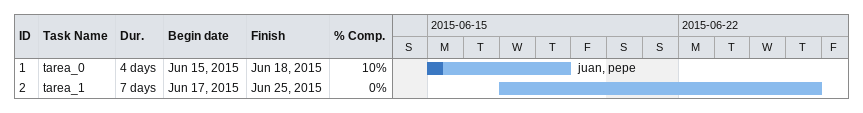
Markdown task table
| ID | Task | Duration | Start | Finish | Resources | % complete |
|---|---|---|---|---|---|---|
| 1 | tarea_0 | 4d | 2015-06-15 | 2015-06-18 | juan, pepe | 10 |
| 2 | tarea_1 | 7d | 2015-06-17 | 2015-06-25 |  | 0 |
